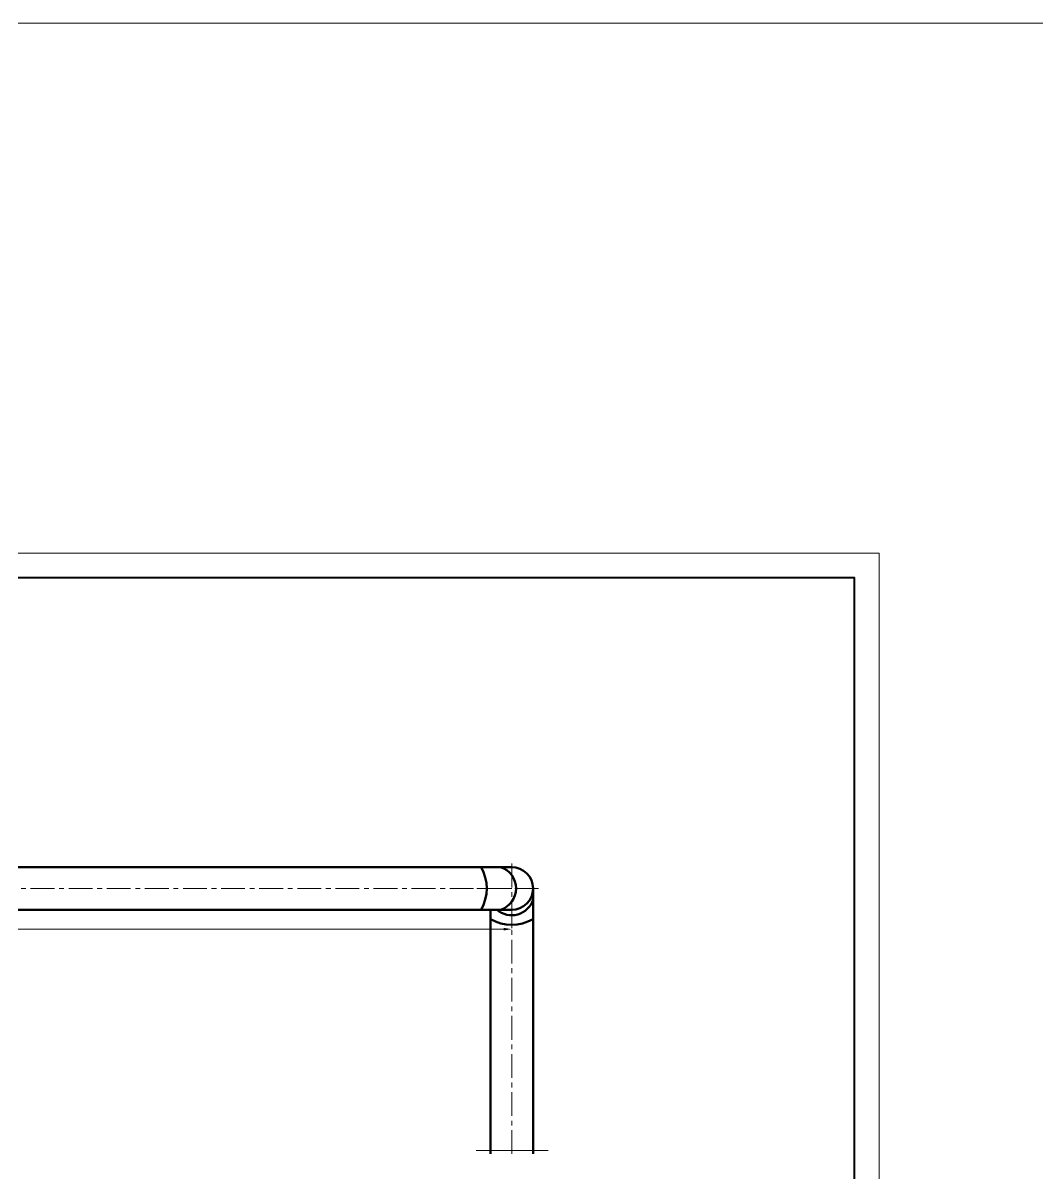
# Model space of a CAD drawing. Header units: millimetres. Extents: x 188205 to 604756, y -401673 to 15123.
# Drawn here: x 380861 to 407497, y -122829 to -92624 of the extents above; entities that cross this region are included whole.
import ezdxf

# ---------------------------------------------------------------- set-up
doc = ezdxf.new("R2010")
doc.units = ezdxf.units.MM
doc.header["$LTSCALE"] = 500
doc.linetypes.add('CENTER', pattern=[2, 1.25, -0.25, 0.25, -0.25])
for name, color, linetype, lineweight in [('gas-smoke', 6, 'Continuous', 50), ('SHI', 7, 'Continuous', 40), ('WEN', 3, 'Continuous', 20), ('XI', 2, 'Continuous', 20), ('ZHONG', 1, 'CENTER', 20)]:
    doc.layers.add(name, color=color, linetype=linetype, lineweight=lineweight)
doc.styles.add('GB', font='gbenor.shx', dxfattribs={"bigfont": 'gbcbig.shx'})
doc.dimstyles.new('ISO-60', dxfattribs={"dimscale": 60, "dimtxt": 3.5, "dimasz": 3.5, "dimexe": 1.8, "dimexo": 1.25, "dimgap": 1.3, "dimtad": 1, "dimrnd": 1, "dimdsep": 46, "dimtxsty": 'GB', "dimcen": 0, "dimclrd": 3, "dimclre": 3, "dimclrt": 256, "dimadec": 0, "dimazin": 0, "dimtfac": 1, "dimtix": 1, "dimtmove": 0, "dimatfit": 3, "dimldrblk": 'DOTSMALL', "dimfxl": 0, "dimlwd": 20, "dimlwe": 20, "dimarcsym": 0})

# ---------------------------------------------------------------- blocks, each defined once
blk = doc.blocks.new('gas-waste-master-2')
at = {"layer": 'gas-smoke'}
for p, q in [((44527, -940), (13683, -940)), ((45087, -1500), (45087, -8468)), ((44527, -2060), (13683, -2060)), ((43967, -2060), (43967, -8468))]:
    blk.add_line(p, q, dxfattribs=at)
for centre, radius, start, end in [((42752, -1500), 1120, 330, 30), ((44055, -1500), 587, 287.588, 72.412), ((44527, -1500), 560, 270, 90), ((44527, -1617), 587, 228.9118, 342.412), ((44527, -1335), 1120, 240, 300)]:
    blk.add_arc(centre, radius, start, end, dxfattribs=at)
at = {"layer": 'ZHONG'}
for p, q in [((44527, -846), (44527, -8468)), ((44527, -1500), (1381, -1500)), ((45234, -1500), (43345, -1500))]:
    blk.add_line(p, q, dxfattribs=at)
blk = doc.blocks.new('*D514')
at = {"layer": 'Defpoints', "color": 0}
for p in [(362842, -115896), (393686, -116404), (393686, -116457)]:
    blk.add_point(p, dxfattribs=at)
at = {"layer": 'WEN', "color": 3, "lineweight": 20}
for p, q in [((362842, -115971), (362842, -116512)), ((363052, -116404), (393476, -116404)), ((393686, -116382), (393686, -116296))]:
    blk.add_line(p, q, dxfattribs=at)
at = {"layer": 'WEN', "color": 3}
for points in [[(363052, -116369), (363052, -116439), (362842, -116404)], [(393476, -116369), (393476, -116439), (393686, -116404)]]:
    blk.add_solid(points, dxfattribs=at)
at = {"layer": 'WEN', "insert": (378264, -116221), "char_height": 210, "attachment_point": 5, "style": 'GB'}
blk.add_mtext('30844', dxfattribs=at)
blk = doc.blocks.new('_DotSmall')
at = {"color": 0, "linetype": 'ByBlock', "const_width": 0.5}
blk.add_lwpolyline([(-0.0625, 0, 1), (0.0625, 0, 1)], format="xyb", close=True, dxfattribs=at)

msp = doc.modelspace()

# ---------------------------------------------------------------- linework, layer by layer
at = {"layer": 'SHI'}
msp.add_lwpolyline([(344831.668, -144496.27), (402681.668, -144496.27), (402681.668, -107186.27), (344831.668, -107186.27)], close=True, dxfattribs=at)
at = {"layer": 'WEN'}
for p, q in [((253303.724, -92624.257), (604756.419, -92624.257)), ((392754.633, -122214.03), (394646.058, -122214.03))]:
    msp.add_line(p, q, dxfattribs=at)
at = {"layer": 'XI'}
msp.add_lwpolyline([(343206.668, -145146.27), (403331.668, -145146.27), (403331.668, -106536.27), (343206.668, -106536.27)], close=True, dxfattribs=at)

# ---------------------------------------------------------------- block references
at = {"layer": 'WEN'}
msp.add_blockref('gas-waste-master-2', (349158.714, -113835.698), dxfattribs=at)

# ---------------------------------------------------------------- dimensions: what is measured, and where the dimension line sits
dim = msp.add_linear_dim(base=(393686.213, -116404.388), p1=(362842.204, -115895.698), p2=(393686.213, -116457.003), dimstyle='ISO-60', override={"dimtmove": 1}, dxfattribs=at)
dim.commit()
dim.dimension.update_dxf_attribs({"geometry": '*D514', "text_midpoint": (378264.209, -116221.388)})

doc.saveas('drawing.dxf')
